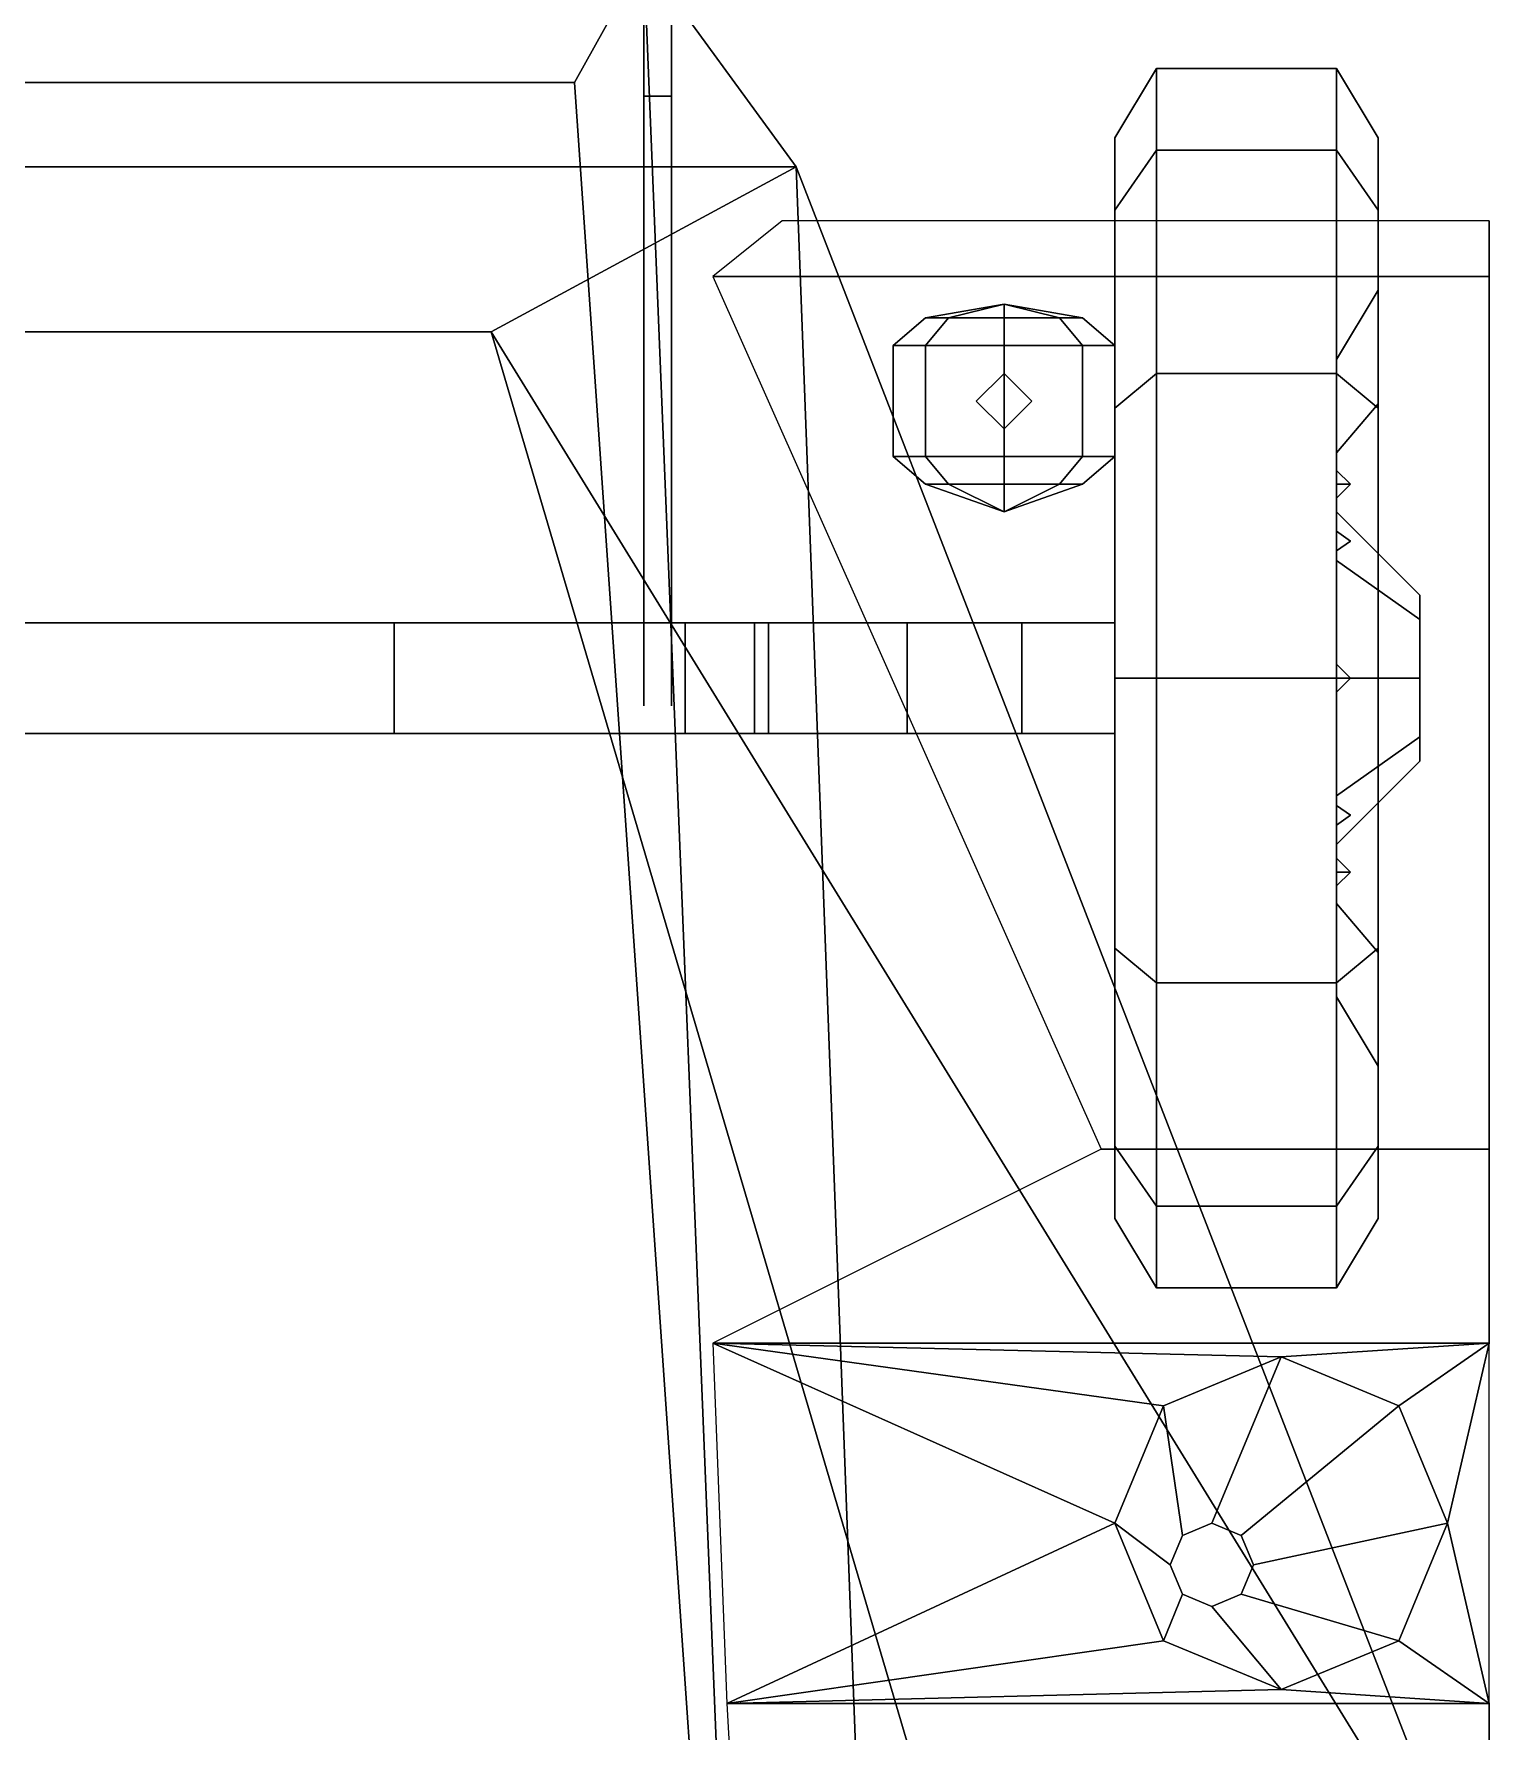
# Model space of a CAD drawing. Header units: millimetres. Extents: x -1.05 to 1.05, y -2.98 to 5.82.
# Drawn here: x 0 to 1.05, y 1.63 to 2.855 of the extents above; entities that cross this region are included whole.
import ezdxf

# ---------------------------------------------------------------- set-up
doc = ezdxf.new("R2010")
doc.units = ezdxf.units.MM
doc.layers.add('fenders', color=6, linetype='Continuous')
doc.layers.add('wheels', color=2, linetype='Continuous')

msp = doc.modelspace()

# ---------------------------------------------------------------- linework, layer by layer
for points in [[(0.55, 2.758983050847458, 0.9400000000000001), (0.44, 2.91, 0.61), (-0.44, 2.91, 0.61), (-0.55, 2.758983050847458, 0.9399999999999985)], [(0.44, 2.91, 0.61), (0.39, 2.82, 0.48), (-0.39, 2.82, 0.48), (-0.44, 2.91, 0.6099999999999984)], [(0.52, 0.94, 0.61), (0.52, 0.9400000000000008, 0.48), (0.39, 2.82, 0.48), (0.44, 2.91, 0.61)], [(0.6183768169959003, 0.94, 0.9400000000000003), (0.52, 0.94, 0.61), (0.44, 2.91, 0.61), (0.5500000000000014, 2.758983050847458, 0.9400000000000002)], [(0.44, 2.88, 0.59), (0.44, 2.81, 0.6100000000000012), (0.44, 2.81, 0.68), (0.44, 2.88, 0.65)], [(0.46, 2.88, 0.59), (0.46, 2.81, 0.6100000000000012), (0.44, 2.81, 0.6100000000000012), (0.44, 2.88, 0.59)], [(0.44, 2.88, 0.65), (0.44, 2.81, 0.68), (0.46, 2.81, 0.68), (0.46, 2.88, 0.65)], [(0.46, 2.81, 0.68), (0.46, 2.81, 0.6100000000000012), (0.46, 2.88, 0.59), (0.46, 2.88, 0.65)], [(0.39, 2.82, 0.48), (0.52, 0.94, 0.48), (-0.52, 0.94, 0.48), (-0.39, 2.82, 0.48)], [(0.44, 2.81, 0.6100000000000012), (0.44, 2.37, 0.6100000000000012), (0.44, 2.81, 0.68)], [(0.46, 2.81, 0.68), (0.46, 2.37, 0.6100000000000012), (0.46, 2.81, 0.6100000000000012), (0.46, 2.81, 0.68)], [(0.33, 2.64, 1.2), (0.55, 2.758983050847458, 0.9400000000000001), (-0.55, 2.758983050847458, 0.9400000000000001), (-0.33, 2.64, 1.2)], [(1.05, 1.470000000000001, 1.01), (1.05, 1.470000000000001, 1.01), (0.55, 2.758983050847458, 0.9400000000000001), (0.3299999999999999, 2.640000000000001, 1.2)], [(1.05, 1.470000000000001, 1.01), (0.6183768169959003, 0.9399999999999995, 0.9400000000000003), (0.55, 2.758983050847458, 0.9400000000000001), (1.05, 1.470000000000001, 1.01)], [(0.7000000000000001, 2.66, 1.2), (0.6434314575050762, 2.649999999999999, 1.2), (0.6600000000000001, 2.649999999999999, 1.24), (0.7000000000000001, 2.66, 1.2)], [(0.7000000000000001, 2.66, 1.2), (0.6600000000000003, 2.649999999999999, 1.16), (0.6434314575050762, 2.649999999999999, 1.2), (0.7000000000000001, 2.66, 1.2)], [(0.7000000000000001, 2.66, 1.2), (0.6600000000000001, 2.649999999999999, 1.24), (0.7, 2.649999999999999, 1.256568542494924), (0.7000000000000001, 2.66, 1.2)], [(0.7000000000000001, 2.66, 1.2), (0.7000000000000001, 2.649999999999999, 1.143431457505076), (0.6600000000000003, 2.649999999999999, 1.16), (0.7000000000000001, 2.66, 1.2)], [(0.7000000000000001, 2.66, 1.2), (0.7, 2.649999999999999, 1.256568542494924), (0.7400000000000002, 2.649999999999999, 1.24), (0.7000000000000001, 2.66, 1.2)], [(0.7000000000000001, 2.66, 1.2), (0.7400000000000002, 2.649999999999999, 1.24), (0.756568542494924, 2.649999999999999, 1.2), (0.7000000000000001, 2.66, 1.2)], [(0.7000000000000001, 2.66, 1.2), (0.756568542494924, 2.649999999999999, 1.2), (0.74, 2.649999999999999, 1.16), (0.7000000000000001, 2.66, 1.2)], [(0.7000000000000001, 2.66, 1.2), (0.74, 2.649999999999999, 1.16), (0.7000000000000001, 2.649999999999999, 1.143431457505076), (0.7000000000000001, 2.66, 1.2)], [(0.6434314575050762, 2.649999999999999, 1.2), (0.62, 2.629999999999999, 1.2), (0.6434314575050762, 2.629999999999999, 1.256568542494924), (0.6600000000000001, 2.649999999999999, 1.24)], [(0.6600000000000003, 2.649999999999999, 1.16), (0.6434314575050765, 2.629999999999999, 1.143431457505076), (0.62, 2.629999999999999, 1.2), (0.6434314575050762, 2.649999999999999, 1.2)], [(0.6600000000000001, 2.649999999999999, 1.24), (0.6434314575050762, 2.629999999999999, 1.256568542494924), (0.7, 2.629999999999999, 1.28), (0.7, 2.649999999999999, 1.256568542494924)], [(0.7000000000000001, 2.649999999999999, 1.143431457505076), (0.7000000000000001, 2.629999999999999, 1.12), (0.6434314575050765, 2.629999999999999, 1.143431457505076), (0.6600000000000003, 2.649999999999999, 1.16)], [(0.7, 2.649999999999999, 1.256568542494924), (0.7, 2.629999999999999, 1.28), (0.756568542494924, 2.629999999999999, 1.256568542494924), (0.7400000000000002, 2.649999999999999, 1.24)], [(0.74, 2.649999999999999, 1.16), (0.7565685424949239, 2.629999999999999, 1.143431457505076), (0.7000000000000001, 2.629999999999999, 1.12), (0.7000000000000001, 2.649999999999999, 1.143431457505076)], [(0.7400000000000002, 2.649999999999999, 1.24), (0.756568542494924, 2.629999999999999, 1.256568542494924), (0.7800000000000002, 2.629999999999999, 1.2), (0.756568542494924, 2.649999999999999, 1.2)], [(0.756568542494924, 2.649999999999999, 1.2), (0.7800000000000002, 2.629999999999999, 1.2), (0.7565685424949239, 2.629999999999999, 1.143431457505076), (0.74, 2.649999999999999, 1.16)], [(-0.33, 2.640000000000001, 1.2), (-0.8775000000000001, 0.7831818181818182, 1.45), (0.8775000000000002, 0.7831818181818182, 1.45), (0.33, 2.640000000000001, 1.2)], [(0.3300000000000001, 2.640000000000001, 1.2), (0.8775000000000005, 0.7831818181818235, 1.45), (1.05, 1.470000000000001, 1.01)], [(0.6434314575050762, 2.63, 1.256568542494924), (0.6200000000000001, 2.63, 1.2), (0.6200000000000001, 2.55, 1.2), (0.6434314575050762, 2.55, 1.256568542494924)], [(0.6200000000000001, 2.63, 1.2), (0.6434314575050762, 2.63, 1.143431457505076), (0.6434314575050762, 2.55, 1.143431457505076), (0.6200000000000001, 2.55, 1.2)], [(0.7000000000000001, 2.63, 1.28), (0.6434314575050762, 2.63, 1.256568542494924), (0.6434314575050762, 2.55, 1.256568542494924), (0.7000000000000001, 2.55, 1.28)], [(0.6434314575050762, 2.63, 1.143431457505076), (0.7000000000000001, 2.63, 1.12), (0.7000000000000001, 2.55, 1.12), (0.6434314575050762, 2.55, 1.143431457505076)], [(0.7565685424949239, 2.63, 1.256568542494924), (0.7000000000000001, 2.63, 1.28), (0.7000000000000001, 2.55, 1.28), (0.7565685424949239, 2.55, 1.256568542494924)], [(0.7000000000000001, 2.63, 1.12), (0.7565685424949239, 2.63, 1.143431457505076), (0.7565685424949239, 2.55, 1.143431457505076), (0.7000000000000001, 2.55, 1.12)], [(0.78, 2.63, 1.2), (0.7565685424949239, 2.63, 1.256568542494924), (0.7565685424949239, 2.55, 1.256568542494924), (0.78, 2.55, 1.2)], [(0.7565685424949239, 2.63, 1.143431457505076), (0.78, 2.63, 1.2), (0.78, 2.55, 1.2), (0.7565685424949239, 2.55, 1.143431457505076)], [(0.7000000000000001, 2.61, 1.03), (0.68, 2.59, 1.03), (0.68, 2.59, 1.13), (0.7000000000000001, 2.61, 1.12)], [(0.7200000000000001, 2.59, 1.03), (0.7000000000000001, 2.61, 1.03), (0.7000000000000001, 2.61, 1.12), (0.7200000000000001, 2.59, 1.13)], [(0.68, 2.59, 1.03), (0.7000000000000001, 2.57, 1.03), (0.7000000000000001, 2.57, 1.12), (0.68, 2.59, 1.13)], [(0.7000000000000001, 2.57, 1.03), (0.7200000000000001, 2.59, 1.03), (0.7200000000000001, 2.59, 1.13), (0.7000000000000001, 2.57, 1.12)], [(0.6434314575050762, 2.53, 1.2), (0.62, 2.55, 1.2), (0.6434314575050762, 2.55, 1.143431457505076), (0.6600000000000001, 2.53, 1.16)], [(0.6600000000000003, 2.53, 1.24), (0.6434314575050765, 2.55, 1.256568542494924), (0.62, 2.55, 1.2), (0.6434314575050762, 2.53, 1.2)], [(0.6600000000000001, 2.53, 1.16), (0.6434314575050762, 2.55, 1.143431457505076), (0.7, 2.55, 1.12), (0.7, 2.53, 1.143431457505076)], [(0.7000000000000001, 2.53, 1.256568542494924), (0.7000000000000001, 2.55, 1.28), (0.6434314575050765, 2.55, 1.256568542494924), (0.6600000000000003, 2.53, 1.24)], [(0.7, 2.53, 1.143431457505076), (0.7, 2.55, 1.12), (0.756568542494924, 2.55, 1.143431457505076), (0.7400000000000002, 2.53, 1.16)], [(0.74, 2.53, 1.24), (0.7565685424949239, 2.55, 1.256568542494924), (0.7000000000000001, 2.55, 1.28), (0.7000000000000001, 2.53, 1.256568542494924)], [(0.7400000000000002, 2.53, 1.16), (0.756568542494924, 2.55, 1.143431457505076), (0.7800000000000002, 2.55, 1.2), (0.756568542494924, 2.53, 1.2)], [(0.756568542494924, 2.53, 1.2), (0.7800000000000002, 2.55, 1.2), (0.7565685424949239, 2.55, 1.256568542494924), (0.74, 2.53, 1.24)], [(0.7000000000000001, 2.51, 1.2), (0.6434314575050762, 2.53, 1.2), (0.6600000000000001, 2.53, 1.16), (0.7000000000000001, 2.51, 1.2)], [(0.7000000000000001, 2.51, 1.2), (0.6600000000000003, 2.53, 1.24), (0.6434314575050762, 2.53, 1.2), (0.7000000000000001, 2.51, 1.2)], [(0.7000000000000001, 2.51, 1.2), (0.6600000000000001, 2.53, 1.16), (0.7, 2.53, 1.143431457505076), (0.7000000000000001, 2.51, 1.2)], [(0.7000000000000001, 2.51, 1.2), (0.7000000000000001, 2.53, 1.256568542494924), (0.6600000000000003, 2.53, 1.24), (0.7000000000000001, 2.51, 1.2)], [(0.7000000000000001, 2.51, 1.2), (0.7, 2.53, 1.143431457505076), (0.7400000000000002, 2.53, 1.16), (0.7000000000000001, 2.51, 1.2)], [(0.7000000000000001, 2.51, 1.2), (0.7400000000000002, 2.53, 1.16), (0.756568542494924, 2.53, 1.2), (0.7000000000000001, 2.51, 1.2)], [(0.7000000000000001, 2.51, 1.2), (0.756568542494924, 2.53, 1.2), (0.74, 2.53, 1.24), (0.7000000000000001, 2.51, 1.2)], [(0.7000000000000001, 2.51, 1.2), (0.74, 2.53, 1.24), (0.7000000000000001, 2.53, 1.256568542494924), (0.7000000000000001, 2.51, 1.2)], [(0.2599999999999998, 2.43, 0.3999999999999999), (0.2599999999999998, 2.43, 0.3300000000000001), (-0.2599999999999998, 2.43, 0.33), (-0.2599999999999998, 2.43, 0.3999999999999999)], [(-0.2599999999999998, 2.43, 0.33), (0.2599999999999998, 2.43, 0.3300000000000001), (0.2599999999999998, 2.35, 0.3300000000000001), (-0.2599999999999998, 2.35, 0.33)], [(-0.2599999999999998, 2.35, 0.3999999999999999), (0.2599999999999998, 2.35, 0.3999999999999999), (0.2599999999999998, 2.43, 0.3999999999999999), (-0.2599999999999998, 2.43, 0.3999999999999999)], [(0.5199999999999996, 2.35, 0.35), (0.2599999999999998, 2.35, 0.3300000000000001), (0.2599999999999998, 2.43, 0.3300000000000001), (0.5199999999999996, 2.43, 0.35)], [(0.5300000000000002, 2.43, 0.4211538461538461), (0.2599999999999998, 2.43, 0.3999999999999999), (0.2599999999999998, 2.35, 0.3999999999999999), (0.5300000000000002, 2.35, 0.4211538461538461)], [(0.5199999999999996, 2.43, 0.35), (0.2599999999999998, 2.43, 0.3300000000000001), (0.2599999999999998, 2.43, 0.3999999999999999), (0.5300000000000002, 2.43, 0.4211538461538461)], [(0.5300000000000002, 2.43, 0.48), (0.4699999999999998, 2.43, 0.61), (0.4699999999999998, 2.43, 0.65), (0.6299999999999999, 2.429999999999999, 0.65)], [(0.4699999999999998, 2.43, 0.65), (0.4699999999999998, 2.43, 0.61), (0.4699999999999998, 2.35, 0.61), (0.4699999999999998, 2.35, 0.65)], [(0.5300000000000002, 2.35, 0.48), (0.4699999999999998, 2.35, 0.61), (0.4699999999999998, 2.43, 0.61), (0.5300000000000002, 2.43, 0.48)], [(0.6299999999999999, 2.429999999999999, 0.65), (0.4699999999999998, 2.43, 0.65), (0.4699999999999998, 2.35, 0.65), (0.6299999999999999, 2.35, 0.65)], [(0.7799999999999994, 2.35, 0.38), (0.5199999999999996, 2.35, 0.35), (0.5199999999999996, 2.43, 0.35), (0.7799999999999994, 2.429999999999999, 0.38)], [(0.7799999999999994, 2.429999999999999, 0.38), (0.5199999999999996, 2.43, 0.35), (0.5300000000000002, 2.43, 0.4211538461538461), (0.7799999999999994, 2.429999999999999, 0.45)], [(0.6299999999999999, 2.429999999999999, 0.4326923076923077), (0.5300000000000002, 2.43, 0.4211538461538461), (0.5300000000000002, 2.43, 0.48), (0.6299999999999999, 2.429999999999999, 0.65)], [(0.5300000000000002, 2.43, 0.48), (0.5300000000000002, 2.43, 0.4211538461538461), (0.5300000000000002, 2.35, 0.4211538461538461), (0.5300000000000002, 2.35, 0.48)], [(0.7128804347826092, 2.43, 0.4422554347826088), (0.6299999999999999, 2.429999999999999, 0.4326923076923077), (0.6299999999999999, 2.35, 0.4326923076923077), (0.7128804347826092, 2.35, 0.4422554347826088)], [(0.6299999999999999, 2.35, 0.55), (0.6299999999999999, 2.35, 0.4326923076923077), (0.6299999999999999, 2.429999999999999, 0.4326923076923077), (0.6299999999999999, 2.429999999999999, 0.55)], [(0.7800000000000002, 2.429999999999999, 0.45), (0.7128804347826092, 2.43, 0.4422554347826088), (0.6299999999999999, 2.43, 0.55), (0.6299999999999999, 2.429999999999999, 0.65)], [(0.6299999999999999, 2.43, 0.55), (0.7128804347826092, 2.43, 0.4422554347826088), (0.7128804347826092, 2.35, 0.4422554347826088), (0.6299999999999999, 2.35, 0.55)], [(0.6299999999999999, 2.35, 0.65), (0.7800000000000002, 2.35, 0.45), (0.7800000000000002, 2.429999999999999, 0.45), (0.6299999999999999, 2.429999999999999, 0.65)], [(-0.2599999999999998, 2.35, 0.33), (0.2599999999999998, 2.35, 0.3300000000000001), (0.2599999999999998, 2.35, 0.3999999999999999), (-0.2599999999999998, 2.35, 0.3999999999999999)], [(0.2599999999999998, 2.35, 0.3999999999999999), (0.2599999999999998, 2.35, 0.3300000000000001), (0.5199999999999996, 2.35, 0.35), (0.5300000000000002, 2.35, 0.4211538461538461)], [(0.4699999999999998, 2.35, 0.65), (0.4699999999999998, 2.35, 0.61), (0.5300000000000002, 2.35, 0.48), (0.6299999999999999, 2.35, 0.65)], [(0.5300000000000002, 2.35, 0.4211538461538461), (0.5199999999999996, 2.35, 0.35), (0.7799999999999994, 2.35, 0.38), (0.7799999999999994, 2.35, 0.45)], [(0.5300000000000002, 2.35, 0.48), (0.5300000000000002, 2.35, 0.4211538461538461), (0.6299999999999999, 2.35, 0.4326923076923077), (0.6299999999999999, 2.35, 0.65)], [(0.6299999999999999, 2.35, 0.55), (0.7128804347826092, 2.35, 0.4422554347826088), (0.7800000000000002, 2.35, 0.45), (0.6299999999999999, 2.35, 0.65)], [(0.9, 1.9, 0.46), (0.8151471862576143, 1.864852813742386, 0.46), (0.8151471862576143, 1.864852813742386, 0.76), (0.9, 1.9, 0.76)], [(0.9, 1.9, 0.76), (0.8151471862576143, 1.864852813742386, 0.76), (0.8287867965644036, 1.771213203435597, 0.79), (0.85, 1.78, 0.79)], [(0.9848528137423858, 1.864852813742386, 0.76), (0.9, 1.9, 0.76), (0.85, 1.78, 0.79), (0.8712132034355964, 1.771213203435597, 0.79)], [(0.9848528137423858, 1.864852813742386, 0.46), (0.9, 1.9, 0.46), (0.9, 1.9, 0.76), (0.9848528137423858, 1.864852813742386, 0.76)], [(0.8151471862576143, 1.864852813742386, 0.46), (0.78, 1.78, 0.46), (0.78, 1.78, 0.76), (0.8151471862576143, 1.864852813742386, 0.76)], [(0.8151471862576143, 1.864852813742386, 0.76), (0.78, 1.78, 0.76), (0.82, 1.75, 0.79), (0.8287867965644036, 1.771213203435597, 0.79)], [(1.02, 1.78, 0.76), (0.9848528137423858, 1.864852813742386, 0.76), (0.8712132034355964, 1.771213203435597, 0.79), (0.88, 1.75, 0.79)], [(1.02, 1.78, 0.46), (0.9848528137423858, 1.864852813742386, 0.46), (0.9848528137423858, 1.864852813742386, 0.76), (1.02, 1.78, 0.76)], [(0.78, 1.78, 0.46), (0.8151471862576143, 1.695147186257615, 0.46), (0.8151471862576143, 1.695147186257615, 0.76), (0.78, 1.78, 0.76)], [(0.78, 1.78, 0.76), (0.8151471862576143, 1.695147186257615, 0.76), (0.8287867965644036, 1.728786796564403, 0.79), (0.82, 1.75, 0.79)], [(0.85, 1.78, 0.79), (0.8287867965644036, 1.771213203435597, 0.79), (0.8287867965644036, 1.771213203435597, 0.99), (0.85, 1.78, 0.99)], [(0.8712132034355964, 1.771213203435597, 0.79), (0.85, 1.78, 0.79), (0.85, 1.78, 0.99), (0.8712132034355964, 1.771213203435597, 0.99)], [(0.9848528137423858, 1.695147186257615, 0.76), (1.02, 1.78, 0.76), (0.88, 1.75, 0.79), (0.8712132034355964, 1.728786796564403, 0.79)], [(0.9848528137423858, 1.695147186257615, 0.46), (1.02, 1.78, 0.46), (1.02, 1.78, 0.76), (0.9848528137423858, 1.695147186257615, 0.76)], [(0.8287867965644036, 1.771213203435597, 0.79), (0.82, 1.75, 0.79), (0.82, 1.75, 0.99), (0.8287867965644036, 1.771213203435597, 0.99)], [(0.88, 1.75, 0.79), (0.8712132034355964, 1.771213203435597, 0.79), (0.8712132034355964, 1.771213203435597, 0.99), (0.88, 1.75, 0.99)], [(0.82, 1.75, 0.79), (0.8287867965644036, 1.728786796564403, 0.79), (0.8287867965644036, 1.728786796564403, 0.99), (0.82, 1.75, 0.99)], [(0.8712132034355964, 1.728786796564403, 0.79), (0.88, 1.75, 0.79), (0.88, 1.75, 0.99), (0.8712132034355964, 1.728786796564403, 0.99)], [(0.8151471862576143, 1.695147186257615, 0.76), (0.9, 1.660000000000001, 0.76), (0.85, 1.72, 0.79), (0.8287867965644036, 1.728786796564403, 0.79)], [(0.8287867965644036, 1.728786796564403, 0.79), (0.85, 1.72, 0.79), (0.85, 1.72, 0.99), (0.8287867965644036, 1.728786796564403, 0.99)], [(0.9, 1.660000000000001, 0.76), (0.9848528137423858, 1.695147186257615, 0.76), (0.8712132034355964, 1.728786796564403, 0.79), (0.85, 1.72, 0.79)], [(0.85, 1.72, 0.79), (0.8712132034355964, 1.728786796564403, 0.79), (0.8712132034355964, 1.728786796564403, 0.99), (0.85, 1.72, 0.99)], [(0.8151471862576143, 1.695147186257615, 0.46), (0.9, 1.660000000000001, 0.46), (0.9, 1.660000000000001, 0.76), (0.8151471862576143, 1.695147186257615, 0.76)], [(0.9, 1.660000000000001, 0.46), (0.9848528137423858, 1.695147186257615, 0.46), (0.9848528137423858, 1.695147186257615, 0.76), (0.9, 1.660000000000001, 0.76)]]:
    msp.add_3dface(points)
at = {"layer": 'fenders'}
for points in [[(0.54, 2.72, 0.96), (0.49, 2.68, 1.03), (1.05, 2.68, 1.03), (1.05, 2.72, 0.96)], [(1.05, 2.68, 1.03), (1.05, 2.05, 1.03), (1.05, 2.11, 0.96), (1.05, 2.72, 0.96)], [(0.49, 2.68, 1.03), (0.77, 2.05, 1.03), (1.05, 2.05, 1.03), (1.05, 2.68, 1.03)], [(1.05, 2.05, 1.03), (1.05, 1.91, 0.65), (1.05, 1.95, 0.65), (1.05, 2.11, 0.96)], [(0.77, 2.05, 1.03), (0.49, 1.91, 0.65), (1.05, 1.91, 0.65), (1.05, 2.05, 1.03)], [(1.05, 1.91, 0.65), (0.49, 1.91, 0.65), (0.9, 1.9, 0.65)], [(0.9, 1.9, 0.65), (0.49, 1.91, 0.65), (0.8151471862576143, 1.864852813742386, 0.65)], [(0.8151471862576143, 1.864852813742386, 0.65), (0.49, 1.91, 0.65), (0.78, 1.78, 0.65)], [(0.78, 1.78, 0.65), (0.49, 1.91, 0.65), (0.5, 1.65, 0.65)], [(1.05, 1.91, 0.65), (0.9, 1.9, 0.65), (0.9848528137423858, 1.864852813742386, 0.65)], [(1.05, 1.91, 0.65), (0.9848528137423858, 1.864852813742386, 0.65), (1.02, 1.78, 0.65)], [(1.05, 1.91, 0.65), (1.02, 1.78, 0.65), (1.05, 1.65, 0.65)], [(0.8151471862576143, 1.695147186257615, 0.65), (0.78, 1.78, 0.65), (0.5, 1.65, 0.65)], [(1.02, 1.78, 0.65), (0.9848528137423858, 1.695147186257615, 0.65), (1.05, 1.65, 0.65)], [(0.9, 1.660000000000001, 0.65), (0.8151471862576143, 1.695147186257615, 0.65), (0.5, 1.65, 0.65)], [(0.9848528137423858, 1.695147186257615, 0.65), (0.9, 1.660000000000001, 0.65), (1.05, 1.65, 0.65)], [(1.05, 1.65, 0.65), (0.9, 1.660000000000001, 0.65), (0.5, 1.65, 0.65)], [(0.5, 1.65, 0.65), (0.51, 1.47, 1.01), (1.05, 1.47, 1.01), (1.05, 1.65, 0.65)], [(1.05, 1.47, 0.96), (1.05, 1.61, 0.65), (1.05, 1.65, 0.65), (1.05, 1.47, 1.01)]]:
    msp.add_3dface(points, dxfattribs=at)
at = {"layer": 'wheels'}
for points in [[(0.8100000000000002, 2.83, 0.4200000000000002), (0.8100000000000002, 2.771051177665153, 0.2000000000000003), (0.7800000000000001, 2.727749907475931, 0.2250000000000002), (0.7800000000000001, 2.78, 0.4200000000000002)], [(0.8100000000000002, 2.771051177665153, 0.6400000000000001), (0.8100000000000002, 2.83, 0.4200000000000002), (0.7800000000000001, 2.78, 0.4200000000000002), (0.7800000000000001, 2.727749907475931, 0.6150000000000001)], [(0.8100000000000002, 2.771051177665153, 0.2000000000000001), (0.8100000000000002, 2.83, 0.42), (0.9400000000000002, 2.83, 0.42), (0.9400000000000002, 2.771051177665153, 0.2000000000000001)], [(0.8100000000000002, 2.83, 0.42), (0.8100000000000002, 2.771051177665153, 0.6399999999999999), (0.9400000000000002, 2.771051177665153, 0.6399999999999999), (0.9400000000000002, 2.83, 0.42)], [(0.9400000000000002, 2.771051177665153, 0.2000000000000001), (0.9400000000000002, 2.83, 0.42), (0.9700000000000002, 2.78, 0.42), (0.9700000000000002, 2.727749907475931, 0.2250000000000001)], [(0.9400000000000002, 2.83, 0.42), (0.9400000000000002, 2.771051177665153, 0.6399999999999999), (0.9700000000000002, 2.727749907475931, 0.615), (0.9700000000000002, 2.78, 0.42)], [(0.7800000000000001, 2.727749907475931, 0.2250000000000002), (0.78, 2.195, 0.0822500925240689), (0.78, 2.052250092524069, 0.2250000000000001), (0.7800000000000001, 2.78, 0.4200000000000002)], [(0.7800000000000001, 2.78, 0.4200000000000002), (0.78, 2.052250092524069, 0.2250000000000001), (0.78, 2, 0.42), (0.7800000000000001, 2.727749907475931, 0.6150000000000001)], [(0.8100000000000002, 2.771051177665153, 0.2000000000000003), (0.8100000000000002, 2.61, 0.03894882233484709), (0.7800000000000001, 2.585, 0.08225009252406901), (0.7800000000000001, 2.727749907475931, 0.2250000000000002)], [(0.8100000000000002, 2.61, 0.801051177665153), (0.8100000000000002, 2.771051177665153, 0.6400000000000001), (0.7800000000000001, 2.727749907475931, 0.6150000000000001), (0.7800000000000001, 2.585, 0.7577499074759311)], [(0.8100000000000002, 2.61, 0.03894882233484698), (0.8100000000000002, 2.771051177665153, 0.2000000000000001), (0.9400000000000002, 2.771051177665153, 0.2000000000000001), (0.9400000000000002, 2.61, 0.03894882233484698)], [(0.8100000000000002, 2.771051177665153, 0.6399999999999999), (0.8100000000000002, 2.61, 0.801051177665153), (0.9400000000000002, 2.61, 0.801051177665153), (0.9400000000000002, 2.771051177665153, 0.6399999999999999)], [(0.9400000000000002, 2.61, 0.03894882233484698), (0.9400000000000002, 2.771051177665153, 0.2000000000000001), (0.9700000000000002, 2.727749907475931, 0.2250000000000001), (0.9700000000000002, 2.585, 0.0822500925240689)], [(0.9400000000000002, 2.771051177665153, 0.6399999999999999), (0.9400000000000002, 2.61, 0.801051177665153), (0.9700000000000002, 2.585, 0.7577499074759311), (0.9700000000000002, 2.727749907475931, 0.615)], [(0.9700000000000002, 2.727749907475931, 0.2249999999999996), (0.9700000000000002, 2.78, 0.4199999999999995), (0.9700000000000002, 2.67, 0.4199999999999995), (0.9700000000000002, 2.587989898732233, 0.2220101012677667)], [(0.9700000000000002, 2.78, 0.4199999999999993), (0.9700000000000002, 2.727749907475931, 0.615), (0.9700000000000002, 2.67, 0.42)], [(0.7800000000000001, 2.585, 0.08225009252406901), (0.78, 2.39, 0.02999999999999997), (0.78, 2.195, 0.0822500925240689), (0.7800000000000001, 2.727749907475931, 0.2250000000000002)], [(0.7800000000000001, 2.727749907475931, 0.6150000000000002), (0.78, 2, 0.4200000000000001), (0.78, 2.052250092524069, 0.615), (0.7800000000000001, 2.585, 0.7577499074759311)], [(0.9700000000000002, 2.585, 0.08225009252406901), (0.9700000000000002, 2.727749907475931, 0.2249999999999996), (0.9700000000000002, 2.587989898732233, 0.2220101012677667), (0.9700000000000001, 2.39, 0.1399999999999997)], [(0.9700000000000002, 2.727749907475931, 0.615), (0.9700000000000002, 2.585, 0.7577499074759311), (0.9700000000000002, 2.587989898732233, 0.6179898987322333), (0.9700000000000002, 2.67, 0.42)], [(0.9400000000000002, 2.62, 0.42), (0.9400000000000002, 2.552634559672906, 0.2573654403270941), (0.9700000000000002, 2.587989898732233, 0.2220101012677667), (0.9700000000000002, 2.67, 0.42)], [(0.9400000000000002, 2.552634559672906, 0.5826345596729059), (0.9400000000000002, 2.62, 0.42), (0.9700000000000002, 2.67, 0.42), (0.9700000000000002, 2.587989898732233, 0.6179898987322333)], [(0.8100000000000002, 2.61, 0.03894882233484709), (0.81, 2.39, -0.02000000000000002), (0.78, 2.39, 0.02999999999999997), (0.7800000000000001, 2.585, 0.08225009252406901)], [(0.81, 2.39, 0.86), (0.8100000000000002, 2.61, 0.801051177665153), (0.7800000000000001, 2.585, 0.7577499074759311), (0.78, 2.39, 0.81)], [(0.81, 2.39, -0.02000000000000002), (0.8100000000000002, 2.61, 0.03894882233484698), (0.9400000000000002, 2.61, 0.03894882233484698), (0.9400000000000001, 2.39, -0.02000000000000002)], [(0.8100000000000002, 2.61, 0.801051177665153), (0.81, 2.39, 0.86), (0.9400000000000001, 2.39, 0.86), (0.9400000000000002, 2.61, 0.801051177665153)], [(0.9400000000000001, 2.496066017177982, 0.313933982822018), (0.9400000000000002, 2.552634559672906, 0.257365440327094), (0.9400000000000002, 2.62, 0.4199999999999995), (0.9400000000000002, 2.54, 0.4199999999999999)], [(0.9400000000000002, 2.54, 0.4199999999999997), (0.9400000000000002, 2.62, 0.4199999999999995), (0.9400000000000002, 2.552634559672906, 0.5826345596729057), (0.9400000000000001, 2.496066017177982, 0.5260660171779821)], [(0.9400000000000001, 2.39, -0.02000000000000002), (0.9400000000000002, 2.61, 0.03894882233484698), (0.9700000000000002, 2.585, 0.0822500925240689), (0.9700000000000001, 2.39, 0.02999999999999997)], [(0.9400000000000002, 2.61, 0.801051177665153), (0.9400000000000001, 2.39, 0.86), (0.9700000000000001, 2.39, 0.81), (0.9700000000000002, 2.585, 0.7577499074759311)], [(0.7800000000000001, 2.585, 0.7577499074759312), (0.78, 2.05225009252407, 0.6150000000000002), (0.78, 2.195, 0.7577499074759311), (0.78, 2.39, 0.81)], [(0.9400000000000002, 2.552634559672906, 0.2573654403270941), (0.9400000000000001, 2.39, 0.19), (0.9700000000000001, 2.39, 0.14), (0.9700000000000002, 2.587989898732233, 0.2220101012677667)], [(0.9400000000000001, 2.39, 0.65), (0.9400000000000002, 2.552634559672906, 0.5826345596729059), (0.9700000000000002, 2.587989898732233, 0.6179898987322333), (0.9700000000000001, 2.39, 0.7)], [(0.9700000000000002, 2.585, 0.7577499074759311), (0.9700000000000001, 2.39, 0.81), (0.9700000000000001, 2.39, 0.7), (0.9700000000000002, 2.587989898732233, 0.6179898987322333)], [(0.9700000000000001, 2.389999999999999, 0.03000000000000003), (0.9700000000000002, 2.585, 0.08225009252406901), (0.9700000000000001, 2.39, 0.1399999999999997)], [(0.9400000000000001, 2.39, 0.27), (0.9400000000000001, 2.39, 0.1899999999999999), (0.9400000000000002, 2.552634559672906, 0.257365440327094), (0.9400000000000001, 2.496066017177982, 0.3139339828220178)], [(0.9400000000000001, 2.496066017177982, 0.5260660171779821), (0.9400000000000002, 2.552634559672906, 0.5826345596729059), (0.9400000000000001, 2.39, 0.65), (0.9400000000000001, 2.39, 0.5700000000000001)], [(0.9400000000000001, 2.496066017177982, 0.3280761184457486), (0.9400000000000001, 2.496066017177982, 0.313933982822018), (0.9400000000000002, 2.54, 0.4199999999999999), (0.9400000000000002, 2.53, 0.4100000000000001)], [(0.9400000000000002, 2.53, 0.4299999999999993), (0.9400000000000002, 2.54, 0.4199999999999997), (0.9400000000000001, 2.496066017177982, 0.5260660171779821), (0.9400000000000001, 2.496066017177982, 0.5119238815542511)], [(0.9400000000000002, 2.53, 0.4100000000000001), (0.9400000000000002, 2.54, 0.4199999999999999), (0.9500000000000002, 2.53, 0.4199999999999999)], [(0.9400000000000002, 2.54, 0.4199999999999999), (0.9400000000000002, 2.53, 0.4299999999999997), (0.9500000000000002, 2.53, 0.4199999999999999)], [(0.9400000000000001, 2.481923881554251, 0.3280761184457486), (0.9400000000000001, 2.496066017177982, 0.3280761184457481), (0.9400000000000002, 2.53, 0.4100000000000001), (0.9400000000000002, 2.52, 0.4199999999999999)], [(0.9400000000000002, 2.52, 0.4199999999999997), (0.9400000000000002, 2.53, 0.4299999999999988), (0.9400000000000001, 2.496066017177982, 0.5119238815542511), (0.9400000000000001, 2.481923881554251, 0.5119238815542511)], [(0.9400000000000002, 2.53, 0.4299999999999997), (0.9400000000000002, 2.52, 0.4199999999999999), (0.9500000000000002, 2.53, 0.4199999999999999)], [(0.9400000000000002, 2.52, 0.4199999999999999), (0.9400000000000002, 2.53, 0.4100000000000001), (0.9500000000000002, 2.53, 0.4199999999999999)], [(0.9400000000000001, 2.474852813742386, 0.3351471862576143), (0.9400000000000001, 2.481923881554251, 0.3280761184457486), (0.9400000000000002, 2.52, 0.4199999999999999), (0.9400000000000001, 2.51, 0.4199999999999999)], [(0.9400000000000001, 2.51, 0.4199999999999997), (0.9400000000000002, 2.52, 0.4199999999999997), (0.9400000000000001, 2.481923881554251, 0.5119238815542511), (0.9400000000000001, 2.474852813742386, 0.5048528137423858)], [(0.9400000000000001, 2.474852813742386, 0.3351471862576142), (0.9400000000000001, 2.51, 0.42), (1, 2.45, 0.42), (1, 2.432426406871193, 0.3775735931288071)], [(0.9400000000000001, 2.51, 0.42), (0.9400000000000001, 2.474852813742386, 0.5048528137423857), (1, 2.432426406871193, 0.4624264068711929), (1, 2.45, 0.42)], [(0.9400000000000001, 2.4, 0.28), (0.9400000000000001, 2.39, 0.27), (0.9400000000000001, 2.496066017177982, 0.3139339828220178), (0.9400000000000001, 2.481923881554251, 0.313933982822018)], [(0.9400000000000001, 2.481923881554251, 0.5260660171779816), (0.9400000000000001, 2.496066017177982, 0.5260660171779821), (0.9400000000000001, 2.39, 0.5700000000000001), (0.9400000000000001, 2.4, 0.56)], [(0.9400000000000001, 2.481923881554251, 0.313933982822018), (0.9400000000000001, 2.496066017177982, 0.3139339828220178), (0.9500000000000001, 2.488994949366117, 0.3210050506338833)], [(0.9400000000000001, 2.496066017177982, 0.3139339828220178), (0.9400000000000001, 2.496066017177982, 0.3280761184457486), (0.9500000000000001, 2.488994949366117, 0.3210050506338833)], [(0.9400000000000001, 2.496066017177982, 0.3280761184457486), (0.9400000000000001, 2.481923881554251, 0.3280761184457486), (0.9500000000000001, 2.488994949366117, 0.3210050506338833)], [(0.9400000000000001, 2.496066017177982, 0.5119238815542511), (0.9400000000000001, 2.496066017177982, 0.5260660171779821), (0.9500000000000001, 2.488994949366117, 0.5189949493661163)], [(0.9400000000000001, 2.496066017177982, 0.5260660171779821), (0.9400000000000001, 2.481923881554251, 0.5260660171779816), (0.9500000000000001, 2.488994949366117, 0.5189949493661163)], [(0.9400000000000001, 2.481923881554251, 0.5119238815542511), (0.9400000000000001, 2.496066017177982, 0.5119238815542511), (0.9500000000000001, 2.488994949366117, 0.5189949493661163)], [(0.9400000000000001, 2.481923881554251, 0.3280761184457486), (0.9400000000000001, 2.481923881554251, 0.313933982822018), (0.9500000000000001, 2.488994949366117, 0.3210050506338833)], [(0.9400000000000001, 2.481923881554251, 0.5260660171779816), (0.9400000000000001, 2.481923881554251, 0.5119238815542511), (0.9500000000000001, 2.488994949366117, 0.5189949493661163)], [(0.9400000000000001, 2.474852813742386, 0.5048528137423857), (0.9400000000000001, 2.481923881554251, 0.5119238815542511), (0.9400000000000001, 2.39, 0.55), (0.9400000000000001, 2.39, 0.54)], [(0.9400000000000001, 2.481923881554251, 0.5119238815542511), (0.9400000000000001, 2.481923881554252, 0.5260660171779816), (0.9400000000000001, 2.4, 0.56), (0.9400000000000001, 2.39, 0.55)], [(0.9400000000000001, 2.39, 0.2999999999999998), (0.9400000000000001, 2.39, 0.2899999999999998), (0.9400000000000001, 2.481923881554251, 0.3280761184457486), (0.9400000000000001, 2.474852813742386, 0.3351471862576141)], [(0.9400000000000001, 2.39, 0.2899999999999998), (0.9400000000000001, 2.399999999999999, 0.2799999999999998), (0.9400000000000001, 2.481923881554251, 0.313933982822018), (0.9400000000000001, 2.481923881554251, 0.3280761184457486)], [(0.9400000000000001, 2.474852813742386, 0.5048528137423857), (0.9400000000000001, 2.39, 0.54), (1, 2.39, 0.48), (1, 2.432426406871193, 0.4624264068711929)], [(0.9400000000000001, 2.39, 0.3), (0.9400000000000001, 2.474852813742386, 0.3351471862576142), (1, 2.432426406871193, 0.3775735931288071), (1, 2.39, 0.36)], [(1, 2.45, 0.42), (1, 2.347573593128807, 0.3775735931288071), (1, 2.39, 0.36), (1, 2.432426406871193, 0.3775735931288071)], [(1, 2.432426406871193, 0.4624264068711929), (1, 2.33, 0.42), (1, 2.347573593128807, 0.3775735931288071), (1, 2.45, 0.42)], [(1, 2.39, 0.4800000000000001), (1, 2.347573593128807, 0.4624264068711929), (1, 2.33, 0.42), (1, 2.432426406871193, 0.4624264068711929)], [(0.81, 2.39, -0.02000000000000002), (0.81, 2.17, 0.03894882233484698), (0.78, 2.195, 0.0822500925240689), (0.78, 2.39, 0.02999999999999997)], [(0.81, 2.17, 0.801051177665153), (0.81, 2.39, 0.86), (0.78, 2.39, 0.81), (0.78, 2.195, 0.7577499074759311)], [(0.81, 2.17, 0.03894882233484709), (0.81, 2.39, -0.02000000000000002), (0.9400000000000001, 2.39, -0.02000000000000002), (0.9400000000000001, 2.17, 0.03894882233484709)], [(0.81, 2.39, 0.86), (0.81, 2.17, 0.801051177665153), (0.9400000000000001, 2.17, 0.801051177665153), (0.9400000000000001, 2.39, 0.86)], [(0.9400000000000001, 2.39, 0.2699999999999999), (0.9400000000000001, 2.399999999999999, 0.2799999999999999), (0.9500000000000001, 2.39, 0.2799999999999999)], [(0.9400000000000001, 2.399999999999999, 0.2799999999999999), (0.9400000000000001, 2.39, 0.2899999999999999), (0.9500000000000001, 2.39, 0.2799999999999999)], [(0.9400000000000001, 2.39, 0.55), (0.9400000000000001, 2.4, 0.56), (0.9500000000000001, 2.39, 0.56)], [(0.9400000000000001, 2.4, 0.56), (0.9400000000000001, 2.39, 0.5700000000000001), (0.9500000000000001, 2.39, 0.56)], [(0.9400000000000001, 2.298076118445748, 0.3139339828220183), (0.9400000000000001, 2.283933982822018, 0.3139339828220179), (0.9400000000000001, 2.39, 0.2699999999999999), (0.9400000000000001, 2.38, 0.2799999999999999)], [(0.9400000000000001, 2.283933982822018, 0.3139339828220179), (0.9400000000000001, 2.227365440327094, 0.2573654403270942), (0.9400000000000001, 2.39, 0.1899999999999999), (0.9400000000000001, 2.39, 0.2699999999999999)], [(0.9400000000000001, 2.38, 0.2799999999999999), (0.9400000000000001, 2.39, 0.2699999999999999), (0.9500000000000001, 2.39, 0.2799999999999999)], [(0.9400000000000001, 2.17, 0.03894882233484709), (0.9400000000000001, 2.39, -0.02000000000000002), (0.9700000000000001, 2.39, 0.02999999999999997), (0.9700000000000001, 2.195, 0.08225009252406901)], [(0.9400000000000001, 2.39, 0.19), (0.9400000000000001, 2.227365440327094, 0.257365440327094), (0.9700000000000001, 2.192010101267767, 0.2220101012677666), (0.9700000000000001, 2.39, 0.14)], [(0.9400000000000001, 2.39, 0.86), (0.9400000000000001, 2.17, 0.801051177665153), (0.9700000000000001, 2.195, 0.7577499074759311), (0.9700000000000001, 2.39, 0.81)], [(0.9400000000000001, 2.39, 0.5399999999999998), (0.9400000000000001, 2.39, 0.5499999999999998), (0.9400000000000001, 2.298076118445749, 0.5119238815542513), (0.9400000000000001, 2.305147186257614, 0.5048528137423858)], [(0.9400000000000001, 2.38, 0.5599999999999996), (0.9400000000000001, 2.39, 0.5699999999999996), (0.9400000000000001, 2.283933982822018, 0.5260660171779823), (0.9400000000000001, 2.298076118445749, 0.5260660171779818)], [(0.9400000000000001, 2.39, 0.5499999999999998), (0.9400000000000001, 2.380000000000001, 0.56), (0.9400000000000001, 2.298076118445749, 0.5260660171779818), (0.9400000000000001, 2.298076118445749, 0.5119238815542513)], [(0.9400000000000001, 2.39, 0.5699999999999996), (0.9400000000000001, 2.39, 0.6499999999999999), (0.9400000000000001, 2.227365440327094, 0.5826345596729059), (0.9400000000000001, 2.283933982822018, 0.5260660171779823)], [(0.9400000000000001, 2.39, 0.54), (0.9400000000000001, 2.305147186257614, 0.5048528137423857), (1, 2.347573593128807, 0.4624264068711929), (1, 2.39, 0.48)], [(0.9400000000000001, 2.305147186257614, 0.3351471862576143), (0.9400000000000001, 2.298076118445748, 0.3280761184457489), (0.9400000000000001, 2.39, 0.2899999999999999), (0.9400000000000001, 2.39, 0.2999999999999999)], [(0.9400000000000001, 2.298076118445748, 0.3280761184457489), (0.9400000000000001, 2.298076118445748, 0.3139339828220183), (0.9400000000000001, 2.38, 0.2799999999999999), (0.9400000000000001, 2.39, 0.2899999999999999)], [(0.9400000000000001, 2.39, 0.2899999999999999), (0.9400000000000001, 2.38, 0.2799999999999999), (0.9500000000000001, 2.39, 0.2799999999999999)], [(0.9400000000000001, 2.305147186257614, 0.3351471862576143), (0.9400000000000001, 2.39, 0.3), (1, 2.39, 0.36), (1, 2.347573593128807, 0.3775735931288071)], [(0.9400000000000001, 2.227365440327094, 0.5826345596729059), (0.9400000000000001, 2.39, 0.65), (0.9700000000000001, 2.39, 0.7), (0.9700000000000001, 2.192010101267767, 0.6179898987322333)], [(0.9400000000000001, 2.38, 0.56), (0.9400000000000001, 2.39, 0.55), (0.9500000000000001, 2.39, 0.56)], [(0.9400000000000001, 2.39, 0.5700000000000001), (0.9400000000000001, 2.38, 0.56), (0.9500000000000001, 2.39, 0.56)], [(0.9700000000000001, 2.195, 0.08225009252406901), (0.9700000000000001, 2.39, 0.02999999999999992), (0.9700000000000001, 2.39, 0.14), (0.9700000000000001, 2.192010101267766, 0.2220101012677668)], [(0.9700000000000001, 2.390000000000001, 0.81), (0.9700000000000001, 2.195, 0.7577499074759309), (0.9700000000000001, 2.39, 0.7000000000000002)], [(0.9700000000000001, 2.195, 0.7577499074759309), (0.9700000000000001, 2.052250092524069, 0.6149999999999998), (0.9700000000000001, 2.192010101267767, 0.6179898987322332), (0.9700000000000001, 2.39, 0.7000000000000002)], [(0.9400000000000001, 2.27, 0.42), (0.9400000000000001, 2.305147186257614, 0.3351471862576143), (1, 2.347573593128807, 0.3775735931288071), (1, 2.33, 0.42)], [(0.9400000000000001, 2.305147186257614, 0.5048528137423857), (0.9400000000000001, 2.27, 0.42), (1, 2.33, 0.42), (1, 2.347573593128807, 0.4624264068711929)], [(0.9400000000000001, 2.27, 0.4199999999999999), (0.9400000000000001, 2.26, 0.4200000000000002), (0.9400000000000001, 2.298076118445749, 0.3280761184457486), (0.9400000000000001, 2.305147186257614, 0.3351471862576143)], [(0.9400000000000001, 2.305147186257614, 0.5048528137423856), (0.9400000000000001, 2.298076118445749, 0.5119238815542513), (0.9400000000000001, 2.26, 0.4199999999999999), (0.9400000000000001, 2.27, 0.4199999999999999)], [(0.9400000000000001, 2.26, 0.4200000000000002), (0.9400000000000001, 2.25, 0.4100000000000006), (0.9400000000000001, 2.283933982822018, 0.3280761184457486), (0.9400000000000001, 2.298076118445749, 0.3280761184457486)], [(0.9400000000000001, 2.283933982822018, 0.3139339828220176), (0.9400000000000001, 2.298076118445749, 0.313933982822018), (0.9500000000000001, 2.291005050633883, 0.3210050506338833)], [(0.9400000000000001, 2.298076118445749, 0.313933982822018), (0.9400000000000001, 2.298076118445749, 0.3280761184457486), (0.9500000000000001, 2.291005050633883, 0.3210050506338833)], [(0.9400000000000001, 2.298076118445749, 0.3280761184457486), (0.9400000000000001, 2.283933982822018, 0.3280761184457486), (0.9500000000000001, 2.291005050633883, 0.3210050506338833)], [(0.9400000000000001, 2.298076118445749, 0.5119238815542513), (0.9400000000000001, 2.283933982822018, 0.5119238815542517), (0.9400000000000001, 2.25, 0.4299999999999997), (0.9400000000000001, 2.26, 0.4199999999999999)], [(0.9400000000000001, 2.298076118445749, 0.5260660171779818), (0.9400000000000001, 2.283933982822018, 0.5260660171779823), (0.9500000000000001, 2.291005050633883, 0.5189949493661166)], [(0.9400000000000001, 2.283933982822018, 0.5119238815542513), (0.9400000000000001, 2.298076118445749, 0.5119238815542513), (0.9500000000000001, 2.291005050633883, 0.5189949493661166)], [(0.9400000000000001, 2.298076118445749, 0.5119238815542513), (0.9400000000000001, 2.298076118445749, 0.5260660171779818), (0.9500000000000001, 2.291005050633883, 0.5189949493661166)], [(0.9400000000000001, 2.283933982822018, 0.3280761184457486), (0.9400000000000001, 2.283933982822018, 0.3139339828220176), (0.9500000000000001, 2.291005050633883, 0.3210050506338833)], [(0.9400000000000001, 2.283933982822018, 0.5260660171779823), (0.9400000000000001, 2.283933982822018, 0.5119238815542513), (0.9500000000000001, 2.291005050633883, 0.5189949493661166)], [(0.9400000000000001, 2.24, 0.4199999999999999), (0.9400000000000001, 2.16, 0.4199999999999999), (0.9400000000000001, 2.227365440327094, 0.257365440327094), (0.9400000000000001, 2.283933982822018, 0.3139339828220176)], [(0.9400000000000001, 2.283933982822018, 0.5260660171779818), (0.9400000000000001, 2.227365440327094, 0.5826345596729059), (0.9400000000000001, 2.16, 0.4199999999999999), (0.9400000000000001, 2.24, 0.4199999999999999)], [(0.9400000000000001, 2.25, 0.4100000000000004), (0.9400000000000001, 2.24, 0.4199999999999999), (0.9400000000000001, 2.283933982822018, 0.3139339828220176), (0.9400000000000001, 2.283933982822018, 0.3280761184457486)], [(0.9400000000000001, 2.283933982822018, 0.5119238815542513), (0.9400000000000001, 2.283933982822018, 0.5260660171779818), (0.9400000000000001, 2.24, 0.4199999999999999), (0.9400000000000001, 2.25, 0.4299999999999997)], [(0.9400000000000001, 2.25, 0.4100000000000001), (0.9400000000000001, 2.26, 0.4199999999999999), (0.9500000000000001, 2.25, 0.4199999999999999)], [(0.9400000000000001, 2.26, 0.4199999999999999), (0.9400000000000001, 2.25, 0.4299999999999997), (0.9500000000000001, 2.25, 0.4199999999999999)], [(0.9400000000000001, 2.25, 0.4299999999999997), (0.9400000000000001, 2.24, 0.4199999999999999), (0.9500000000000001, 2.25, 0.4199999999999999)], [(0.9400000000000001, 2.24, 0.4199999999999999), (0.9400000000000001, 2.25, 0.4100000000000001), (0.9500000000000001, 2.25, 0.4199999999999999)], [(0.9400000000000001, 2.227365440327094, 0.257365440327094), (0.9400000000000001, 2.16, 0.42), (0.9700000000000001, 2.11, 0.42), (0.9700000000000001, 2.192010101267767, 0.2220101012677666)], [(0.9400000000000001, 2.16, 0.42), (0.9400000000000001, 2.227365440327094, 0.5826345596729059), (0.9700000000000001, 2.192010101267767, 0.6179898987322333), (0.9700000000000001, 2.11, 0.42)], [(0.81, 2.17, 0.03894882233484698), (0.81, 2.008948822334847, 0.2000000000000001), (0.78, 2.052250092524069, 0.2250000000000001), (0.78, 2.195, 0.0822500925240689)], [(0.81, 2.008948822334847, 0.6399999999999999), (0.81, 2.17, 0.801051177665153), (0.78, 2.195, 0.7577499074759311), (0.78, 2.052250092524069, 0.615)], [(0.9400000000000001, 2.008948822334847, 0.2000000000000003), (0.9400000000000001, 2.17, 0.03894882233484709), (0.9700000000000001, 2.195, 0.08225009252406901), (0.9700000000000001, 2.052250092524069, 0.2250000000000002)], [(0.9400000000000001, 2.17, 0.801051177665153), (0.9400000000000001, 2.008948822334847, 0.6400000000000001), (0.9700000000000001, 2.052250092524069, 0.6150000000000001), (0.9700000000000001, 2.195, 0.7577499074759311)], [(0.9700000000000001, 2.052250092524069, 0.2250000000000002), (0.9700000000000001, 2.195, 0.08225009252406901), (0.9700000000000001, 2.192010101267766, 0.2220101012677668), (0.9700000000000001, 2.109999999999999, 0.4200000000000001)], [(0.9700000000000001, 2.052250092524069, 0.6149999999999998), (0.9700000000000001, 2, 0.4200000000000004), (0.9700000000000001, 2.11, 0.4199999999999999), (0.9700000000000001, 2.192010101267767, 0.6179898987322332)], [(0.81, 2.008948822334847, 0.2000000000000003), (0.81, 2.17, 0.03894882233484709), (0.9400000000000001, 2.17, 0.03894882233484709), (0.9400000000000001, 2.008948822334847, 0.2000000000000003)], [(0.81, 2.17, 0.801051177665153), (0.81, 2.008948822334847, 0.6400000000000001), (0.9400000000000001, 2.008948822334847, 0.6400000000000001), (0.9400000000000001, 2.17, 0.801051177665153)], [(0.9700000000000001, 2, 0.4200000000000009), (0.9700000000000001, 2.052250092524069, 0.2250000000000002), (0.9700000000000001, 2.109999999999999, 0.4200000000000001)], [(0.81, 2.008948822334847, 0.2000000000000001), (0.81, 1.95, 0.42), (0.78, 2, 0.42), (0.78, 2.052250092524069, 0.2250000000000001)], [(0.81, 1.95, 0.42), (0.81, 2.008948822334847, 0.6399999999999999), (0.78, 2.052250092524069, 0.615), (0.78, 2, 0.42)], [(0.9400000000000001, 1.95, 0.4200000000000002), (0.9400000000000001, 2.008948822334847, 0.2000000000000003), (0.9700000000000001, 2.052250092524069, 0.2250000000000002), (0.9700000000000001, 2, 0.4200000000000002)], [(0.9400000000000001, 2.008948822334847, 0.6400000000000001), (0.9400000000000001, 1.95, 0.4200000000000002), (0.9700000000000001, 2, 0.4200000000000002), (0.9700000000000001, 2.052250092524069, 0.6150000000000001)], [(0.81, 1.95, 0.4200000000000002), (0.81, 2.008948822334847, 0.2000000000000003), (0.9400000000000001, 2.008948822334847, 0.2000000000000003), (0.9400000000000001, 1.95, 0.4200000000000002)], [(0.81, 2.008948822334847, 0.6400000000000001), (0.81, 1.95, 0.4200000000000002), (0.9400000000000001, 1.95, 0.4200000000000002), (0.9400000000000001, 2.008948822334847, 0.6400000000000001)]]:
    msp.add_3dface(points, dxfattribs=at)

doc.saveas('drawing.dxf')
